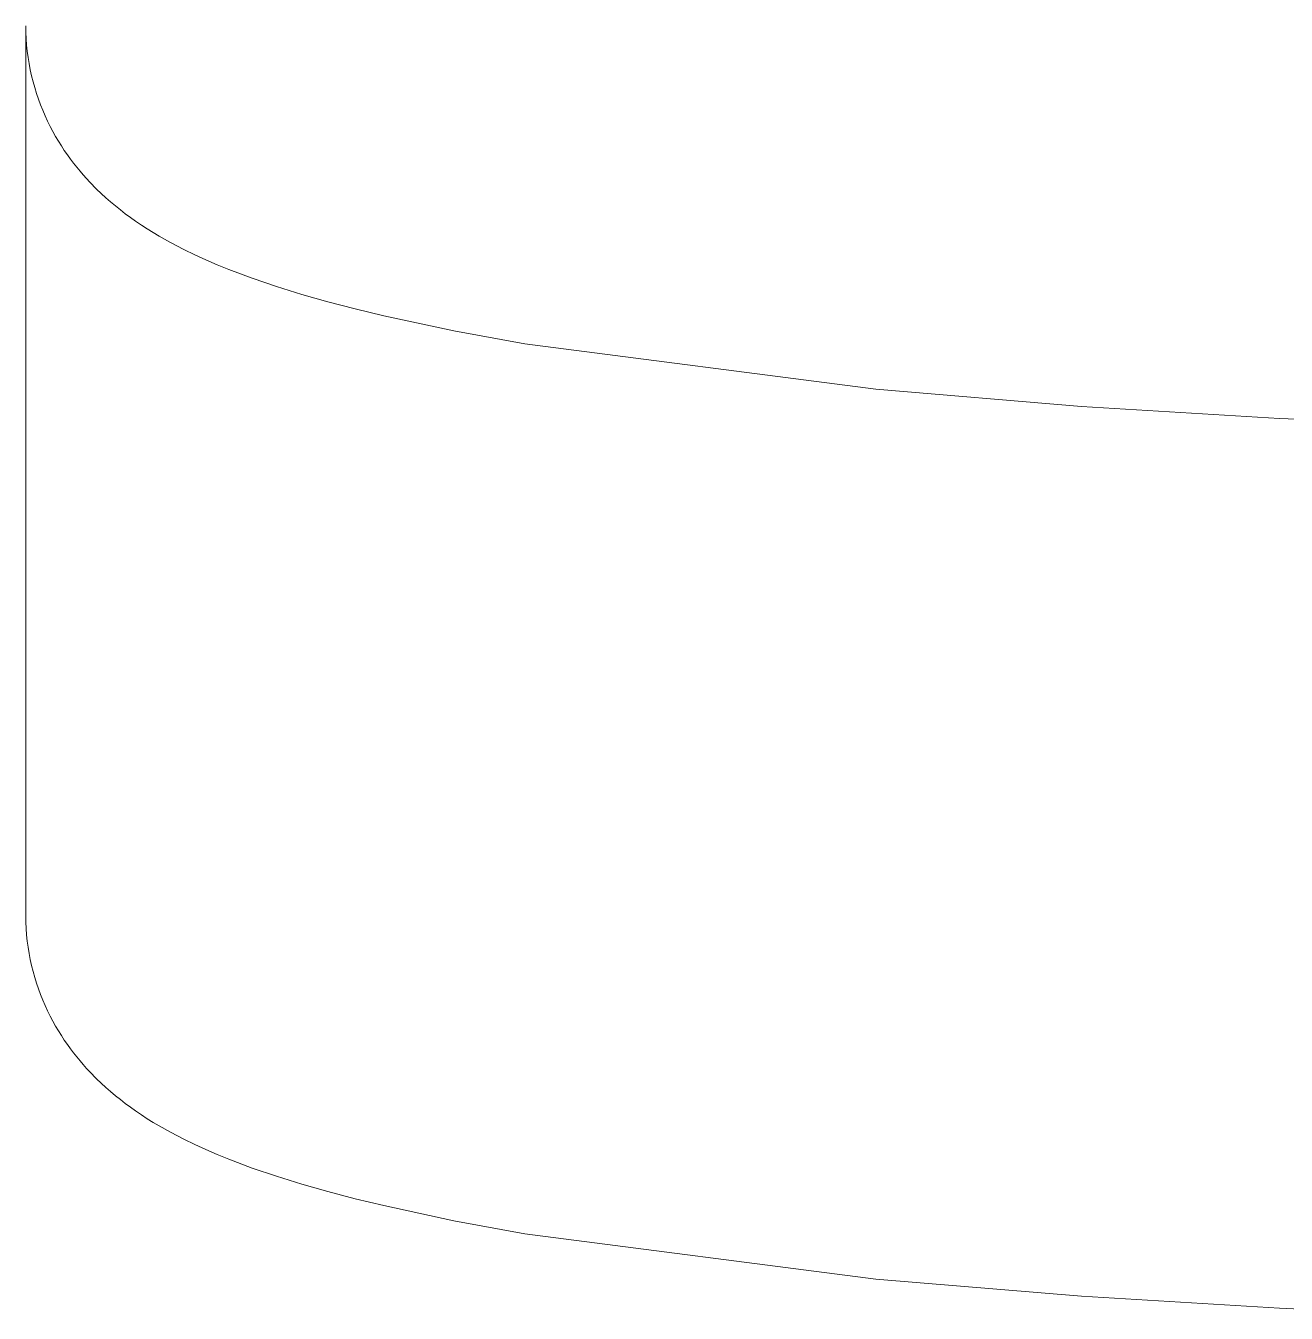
# Model space of a CAD drawing. Header units: millimetres. Extents: x -75 to 3710, y -20 to 2482.
# Drawn here: x 227.75 to 241.08, y 2299.62 to 2313.23 of the extents above; entities that cross this region are included whole.
import ezdxf

# ---------------------------------------------------------------- set-up
doc = ezdxf.new("R2010")
doc.units = ezdxf.units.MM
doc.layers.add('ZANO_R', color=7, linetype='Continuous', lineweight=0)

msp = doc.modelspace()

# ---------------------------------------------------------------- linework, layer by layer
at = {"layer": 'ZANO_R'}
for p, q in [((227.751, 2305.109), (227.751, 2313.228)), ((227.752, 2313.159), (227.751, 2313.227)), ((227.755, 2313.091), (227.752, 2313.159)), ((227.76, 2313.024), (227.755, 2313.091)), ((227.767, 2312.958), (227.76, 2313.024)), ((227.776, 2312.892), (227.767, 2312.958)), ((227.786, 2312.827), (227.776, 2312.892)), ((227.798, 2312.763), (227.786, 2312.827)), ((227.812, 2312.699), (227.798, 2312.763)), ((227.828, 2312.636), (227.812, 2312.699)), ((227.846, 2312.574), (227.828, 2312.636)), ((227.865, 2312.513), (227.846, 2312.574)), ((227.885, 2312.453), (227.865, 2312.513)), ((227.907, 2312.393), (227.885, 2312.453)), ((227.931, 2312.334), (227.907, 2312.393)), ((227.956, 2312.277), (227.931, 2312.334)), ((227.982, 2312.22), (227.956, 2312.277)), ((228.01, 2312.164), (227.982, 2312.22)), ((228.038, 2312.111), (228.01, 2312.164)), ((228.067, 2312.058), (228.038, 2312.111)), ((228.097, 2312.008), (228.067, 2312.058)), ((228.128, 2311.958), (228.097, 2312.008)), ((228.159, 2311.91), (228.128, 2311.958)), ((228.191, 2311.864), (228.159, 2311.91)), ((228.224, 2311.819), (228.191, 2311.864)), ((228.257, 2311.775), (228.224, 2311.819)), ((228.291, 2311.732), (228.257, 2311.775)), ((228.325, 2311.691), (228.291, 2311.732)), ((228.359, 2311.651), (228.325, 2311.691)), ((228.394, 2311.612), (228.359, 2311.651)), ((228.43, 2311.574), (228.394, 2311.612)), ((228.501, 2311.501), (228.43, 2311.574)), ((228.549, 2311.455), (228.501, 2311.501)), ((228.598, 2311.41), (228.549, 2311.455)), ((228.648, 2311.366), (228.598, 2311.41)), ((228.7, 2311.323), (228.648, 2311.366)), ((228.752, 2311.281), (228.7, 2311.323)), ((228.804, 2311.241), (228.752, 2311.281)), ((228.858, 2311.201), (228.804, 2311.241)), ((228.912, 2311.162), (228.858, 2311.201)), ((228.974, 2311.121), (228.912, 2311.162)), ((229.036, 2311.08), (228.974, 2311.121)), ((229.099, 2311.041), (229.036, 2311.08)), ((229.163, 2311.003), (229.099, 2311.041)), ((229.281, 2310.937), (229.163, 2311.003)), ((229.422, 2310.863), (229.281, 2310.937)), ((229.538, 2310.807), (229.422, 2310.863)), ((229.656, 2310.753), (229.538, 2310.807)), ((229.775, 2310.701), (229.656, 2310.753)), ((229.897, 2310.652), (229.775, 2310.701)), ((230.146, 2310.558), (229.897, 2310.652)), ((230.404, 2310.471), (230.146, 2310.558)), ((230.669, 2310.388), (230.404, 2310.471)), ((230.945, 2310.31), (230.669, 2310.388)), ((231.234, 2310.234), (230.945, 2310.31)), ((231.536, 2310.161), (231.234, 2310.234)), ((232.279, 2310.001), (231.536, 2310.161)), ((233.027, 2309.864), (232.279, 2310.001)), ((236.74, 2309.385), (233.027, 2309.864)), ((238.915, 2309.204), (236.74, 2309.385)), ((241.009, 2309.077), (238.915, 2309.204)), ((242.17, 2309.023), (241.009, 2309.077)), ((227.751, 2305.106), (227.751, 2305.109)), ((227.751, 2303.822), (227.751, 2305.106)), ((227.752, 2303.753), (227.751, 2303.821)), ((227.755, 2303.685), (227.752, 2303.753)), ((227.76, 2303.618), (227.755, 2303.685)), ((227.767, 2303.552), (227.76, 2303.618)), ((227.776, 2303.486), (227.767, 2303.552)), ((227.786, 2303.421), (227.776, 2303.486)), ((227.798, 2303.357), (227.786, 2303.421)), ((227.812, 2303.293), (227.798, 2303.357)), ((227.828, 2303.23), (227.812, 2303.293)), ((227.846, 2303.168), (227.828, 2303.23)), ((227.865, 2303.107), (227.846, 2303.168)), ((227.885, 2303.046), (227.865, 2303.107)), ((227.907, 2302.987), (227.885, 2303.046)), ((227.931, 2302.928), (227.907, 2302.987)), ((227.956, 2302.87), (227.931, 2302.928)), ((227.982, 2302.814), (227.956, 2302.87)), ((228.01, 2302.758), (227.982, 2302.814)), ((228.038, 2302.704), (228.01, 2302.758)), ((228.067, 2302.652), (228.038, 2302.704)), ((228.097, 2302.601), (228.067, 2302.652)), ((228.128, 2302.552), (228.097, 2302.601)), ((228.159, 2302.504), (228.128, 2302.552)), ((228.191, 2302.458), (228.159, 2302.504)), ((228.224, 2302.413), (228.191, 2302.458)), ((228.257, 2302.369), (228.224, 2302.413)), ((228.291, 2302.326), (228.257, 2302.369)), ((228.325, 2302.285), (228.291, 2302.326)), ((228.359, 2302.245), (228.325, 2302.285)), ((228.394, 2302.206), (228.359, 2302.245)), ((228.43, 2302.168), (228.394, 2302.206)), ((228.501, 2302.095), (228.43, 2302.168)), ((228.549, 2302.049), (228.501, 2302.095)), ((228.598, 2302.004), (228.549, 2302.049)), ((228.648, 2301.96), (228.598, 2302.004)), ((228.7, 2301.917), (228.648, 2301.96)), ((228.752, 2301.875), (228.7, 2301.917)), ((228.804, 2301.835), (228.752, 2301.875)), ((228.858, 2301.795), (228.804, 2301.835)), ((228.912, 2301.756), (228.858, 2301.795)), ((228.974, 2301.715), (228.912, 2301.756)), ((229.036, 2301.674), (228.974, 2301.715)), ((229.099, 2301.635), (229.036, 2301.674)), ((229.163, 2301.597), (229.099, 2301.635)), ((229.281, 2301.531), (229.163, 2301.597)), ((229.422, 2301.457), (229.281, 2301.531)), ((229.538, 2301.4), (229.422, 2301.457)), ((229.656, 2301.347), (229.538, 2301.4)), ((229.775, 2301.295), (229.656, 2301.347)), ((229.897, 2301.245), (229.775, 2301.295)), ((230.146, 2301.152), (229.897, 2301.245)), ((230.404, 2301.065), (230.146, 2301.152)), ((230.669, 2300.982), (230.404, 2301.065)), ((230.945, 2300.904), (230.669, 2300.982)), ((231.234, 2300.828), (230.945, 2300.904)), ((231.536, 2300.755), (231.234, 2300.828)), ((232.279, 2300.595), (231.536, 2300.755)), ((233.027, 2300.458), (232.279, 2300.595)), ((236.74, 2299.979), (233.027, 2300.458)), ((238.915, 2299.798), (236.74, 2299.979)), ((241.009, 2299.671), (238.915, 2299.798)), ((242.17, 2299.617), (241.009, 2299.671))]:
    msp.add_line(p, q, dxfattribs=at)

doc.saveas('drawing.dxf')
